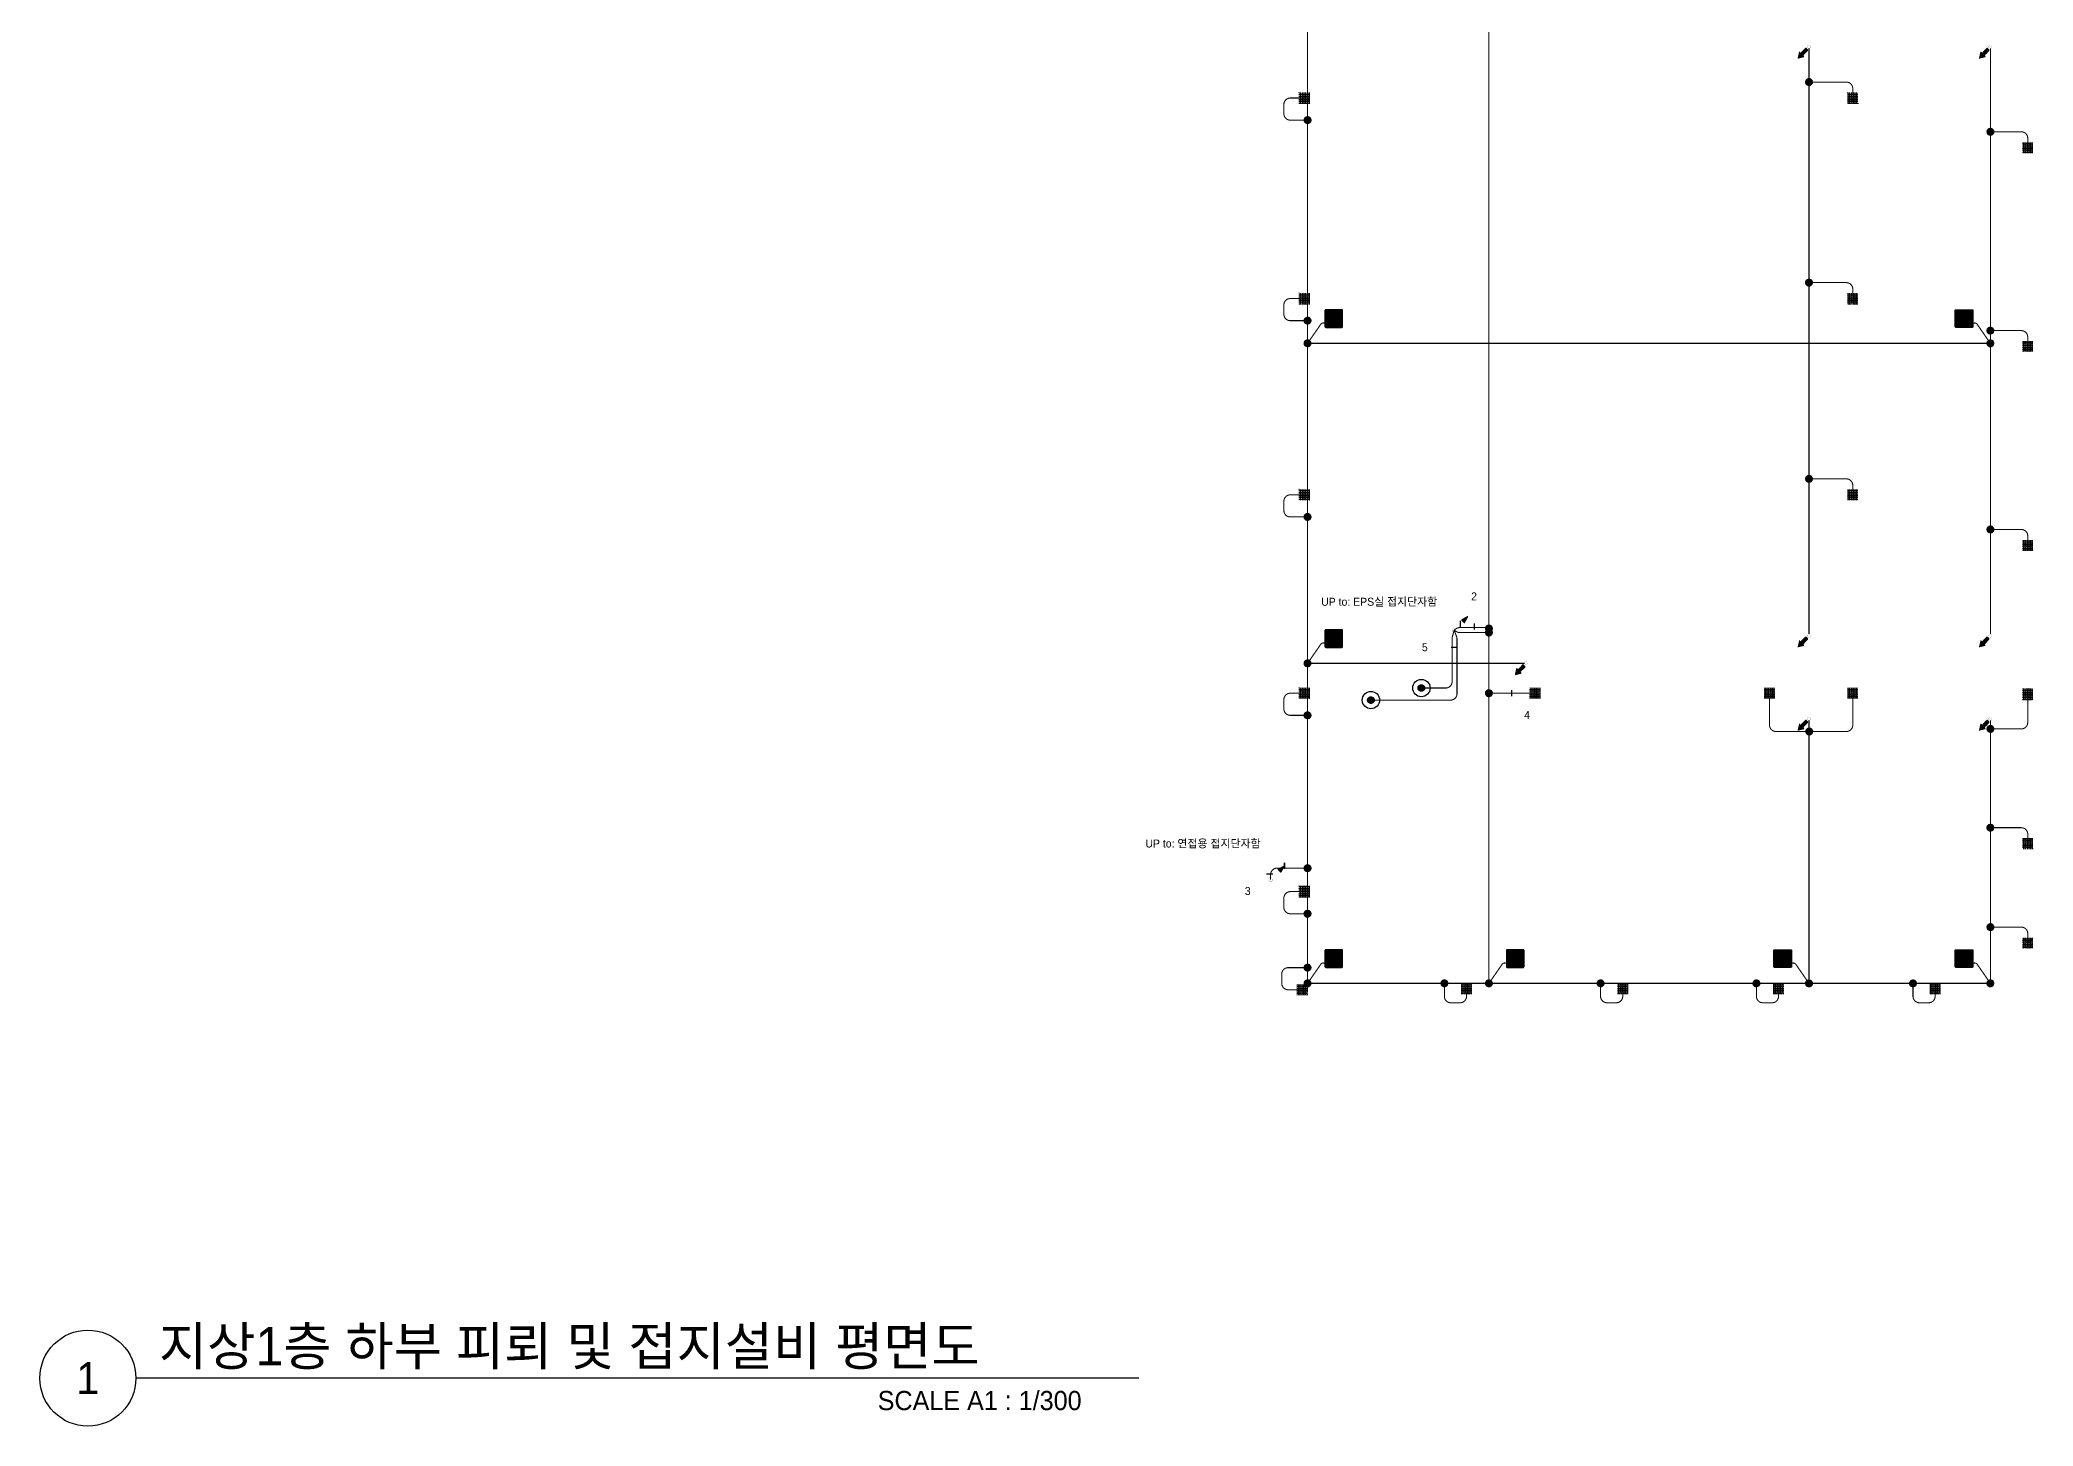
# Model space of a CAD drawing. Header units: millimetres. Extents: x 84495 to 502050, y -708375 to 1238700.
# Drawn here: x 86299 to 179707, y -525750 to -460769 of the extents above; entities that cross this region are included whole.
import ezdxf
from ezdxf.enums import TextEntityAlignment as Align

# ---------------------------------------------------------------- set-up
doc = ezdxf.new("R2010")
doc.units = ezdxf.units.MM
doc.header["$LTSCALE"] = 150
doc.set_wipeout_variables(frame=1)
for name, pattern in [('AM_ISO09W050', [22.5, 12, -1.5, 3, -1.5, 3, -1.5]), ('C2', [18.5, 13.5, -2, 1, -2]), ('HID', [2.3, 1.5, -0.8])]:
    doc.linetypes.add(name, pattern=pattern)
doc.layers.get('0').update_dxf_attribs({"lineweight": 0})
for name, color, linetype in [('------99 Grounding and Lightning', 3, 'Continuous'), ('------99 Grounding_Mesh', 6, 'Continuous'), ('-----09 E-WIRE-GV', 2, 'Continuous'), ('-----20 General Symbol', 3, 'Continuous'), ('-----29 Indicator', 1, 'Continuous'), ('-----30 Text', 2, 'Continuous'), ('-----41 Drawing Title', 2, 'Continuous')]:
    doc.layers.add(name, color=color, linetype=linetype)
doc.styles.add('ELEC', font='')
doc.styles.get('ELEC').set_extended_font_data('Dotum')

# ---------------------------------------------------------------- blocks, each defined once
blk = doc.blocks.new('STS 316 접지판')
blk.add_wipeout([(-254, -276), (-270, -270), (-276, -254), (-276, 254), (-270, 270), (-254, 276), (254, 276), (270, 270), (276, 254), (276, -254), (270, -270), (254, -276)])
h = blk.add_hatch(color=256)
h.dxf.hatch_style = 1
h.set_gradient(color1=(132, 132, 132), color2=(214, 214, 214), tint=1, name='SPHERICAL')
edge = h.paths.add_edge_path()
edge.add_line((-254, 276), (254, 276))
edge.add_arc((254, 254), 22.1, 0, 90, ccw=False)
edge.add_line((276, 254), (276, -254))
edge.add_arc((254, -254), 22.1, 270, 360, ccw=False)
edge.add_line((254, -276), (-254, -276))
edge.add_arc((-254, -254), 22.1, 180, 270, ccw=False)
edge.add_line((-276, -254), (-276, 254))
edge.add_arc((-254, 254), 22.1, 90, 180, ccw=False)
h.paths.add_polyline_path([(-169, 221), (169, 221, -0.668179), (173, 212), (-165, 212, -1.496606)], flags=16)
h.paths.add_polyline_path([(221, 169), (221, -169, -0.668179), (212, -173), (212, 165, -1.496606)], flags=16)
h.paths.add_polyline_path([(-173, -212), (165, -212, -1.496606), (169, -221), (-169, -221, -0.668179)], flags=16)
h.paths.add_polyline_path([(-221, 169, 0.022626), (-52, 0, 1.473564), (-43, 4, 0.045564)], flags=16)
h = blk.add_hatch(color=256)
h.set_gradient(color1=(255, 255, 255), tint=1, name='SPHERICAL')
edge = h.paths.add_edge_path()
edge.add_arc((-232, 232), 22.1, 0, 360)
edge = h.paths.add_edge_path()
edge.add_arc((-78, 249), 16.6, 0, 360)
edge = h.paths.add_edge_path()
edge.add_arc((78, 249), 16.6, 0, 360)
edge = h.paths.add_edge_path()
edge.add_arc((232, 232), 22.1, 0, 360)
edge = h.paths.add_edge_path()
edge.add_arc((249, -77), 16.6, 0, 360)
edge = h.paths.add_edge_path()
edge.add_arc((249, 77), 16.6, 0, 360)
edge = h.paths.add_edge_path()
edge.add_arc((-78, -249), 16.6, 0, 360)
edge = h.paths.add_edge_path()
edge.add_arc((78, -249), 16.6, 0, 360)
edge = h.paths.add_edge_path()
edge.add_arc((232, -232), 22.1, 0, 360)
edge = h.paths.add_edge_path()
edge.add_arc((-232, -232), 22.1, 0, 360)
edge = h.paths.add_edge_path()
edge.add_arc((-249, -77), 16.6, 0, 360)
edge = h.paths.add_edge_path()
edge.add_arc((-249, 77), 16.6, 0, 360)
edge = h.paths.add_edge_path()
edge.add_arc((0, 0), 22.1, 0, 360)
h = blk.add_hatch(color=256)
h.set_gradient(color1=(255, 255, 255), tint=1, name='SPHERICAL')
edge = h.paths.add_edge_path()
edge.add_arc((-249, -77), 16.6, 0, 360)
edge = h.paths.add_edge_path()
edge.add_arc((-249, 77), 16.6, 0, 360)
edge = h.paths.add_edge_path()
edge.add_arc((-232, 232), 22.1, 0, 360)
edge = h.paths.add_edge_path()
edge.add_arc((-78, 249), 16.6, 0, 360)
edge = h.paths.add_edge_path()
edge.add_arc((78, 249), 16.6, 0, 360)
edge = h.paths.add_edge_path()
edge.add_arc((0, 0), 22.1, 0, 360)
edge = h.paths.add_edge_path()
edge.add_arc((232, 232), 22.1, 0, 360)
h = blk.add_hatch(color=256)
h.set_gradient(color1=(132, 132, 132), one_color=1, tint=1, name='SPHERICAL')
edge = h.paths.add_edge_path()
edge.add_arc((0, 0), 22.1, 0, 360)
for points in [[(-254, 276), (254, 276, -0.414214), (276, 254), (276, -254, -0.414214), (254, -276), (-254, -276, -0.414214), (-276, -254), (-276, 254, -0.414214), (-254, 276, 0.033225)], [(-221, -169), (-221, 169, -0.668179), (-212, 173), (-43, 4, -0.414214), (-43, -4), (-212, -173, -0.668179), (-221, -169, -0.016281)], [(-169, 221), (169, 221, -0.668179), (173, 212), (4, 43, -0.414214), (-4, 43), (-173, 212, -0.668179), (-169, 221, -0.016281)], [(221, -169), (221, 169, 0.668179), (212, 173), (43, 4, 0.414214), (43, -4), (212, -173, 0.668179), (221, -169, 0.016281)], [(-169, -221), (169, -221, 0.668179), (173, -212), (4, -43, 0.414214), (-4, -43), (-173, -212, 0.668179), (-169, -221, 0.016281)]]:
    blk.add_lwpolyline(points, format="xyb")
for centre, radius in [((-249, 77), 16.6), ((-232, 232), 22.1), ((-78, 249), 16.6), ((0, 0), 22.1), ((78, 249), 16.6), ((232, 232), 22.1), ((249, 77), 16.6), ((-249, -77), 16.6), ((-232, -232), 22.1), ((-78, -249), 16.6), ((78, -249), 16.6), ((232, -232), 22.1), ((249, -77), 16.6)]:
    blk.add_circle(centre, radius)
blk = doc.blocks.new('접속점 (본딩)')
h = blk.add_hatch(color=256)
h.dxf.hatch_style = 1
h.paths.add_polyline_path([(125, 0, 1), (-125, 0, 1)])
at = {"const_width": 2}
for points in [[(125, 0, 1), (-125, 0)], [(125, 0, -1), (-125, 0)]]:
    blk.add_lwpolyline(points, format="xyb", dxfattribs=at)
blk = doc.blocks.new('A$Ccb354d3c')
at = {"layer": '------99 Grounding_Mesh', "xscale": 1.5, "yscale": 1.5, "zscale": 1.5}
for name, p in [('접속점 (본딩)', (0, 0)), ('STS 316 접지판', (1232, -1164))]:
    blk.add_blockref(name, p, dxfattribs=at)
at = {"layer": '------99 Grounding_Mesh', "linetype": 'AM_ISO09W050', "ltscale": 0.12, "const_width": 50}
blk.add_lwpolyline([(619, -893), (0, 0)], dxfattribs=at)
blk.add_lwpolyline([(619, -893, 0.714131), (884, -816)], format="xyb", dxfattribs=at)
blk = doc.blocks.new('입상입하2')
h = blk.add_hatch()
h.set_pattern_fill('ANSI31', color=256, scale=100, angle=135)
h.set_pattern_definition([(180, (0, 0), (-2e-14, -12.5), [])])
h.paths.add_polyline_path([(326, 242), (377, 192), (433, 433), (192, 377), (242, 326), (39, 124), (124, 39)])
at = {"const_width": 3.93}
blk.add_lwpolyline([(0, 61, -1), (0, -61, -1), (0, 61)], format="xyb", dxfattribs=at)
blk.add_lwpolyline([(377, 192), (326, 242), (124, 39), (39, 124), (242, 326), (192, 377), (433, 433)], close=True, dxfattribs=at)
blk = doc.blocks.new('구조체접속')
h = blk.add_hatch()
h.set_pattern_fill('ANGLE', color=1, scale=200)
h.set_pattern_definition([(0, (0, 0), (0, 55), [40, -15]), (90, (0, 0), (-55, 3e-15), [40, -15])])
h.paths.add_polyline_path([(168, 168), (-168, 168), (-168, -168), (168, -168)])
at = {"color": 1}
for p, q in [((166, 168), (168, 166)), ((-168, -166), (-166, -168))]:
    blk.add_line(p, q, dxfattribs=at)
at = {"color": 1, "const_width": 2}
blk.add_lwpolyline([(168, 168), (-168, 168), (-168, -168), (168, -168)], close=True, dxfattribs=at)
blk = doc.blocks.new('접지봉')
at = {"linetype": 'HID', "ltscale": 200}
h = blk.add_hatch(color=256, dxfattribs=at)
h.dxf.hatch_style = 1
edge = h.paths.add_edge_path()
edge.add_arc((0, 0), 102, 0, 360)
blk.add_circle((0, 0), 271)
blk.add_circle((0, 0), 102, dxfattribs=at)
blk = doc.blocks.new('입상입하1')
h = blk.add_hatch()
h.set_pattern_fill('ANSI31', color=256, scale=50, angle=135)
h.set_pattern_definition([(180, (845993.8846, 610394.13), (-1e-14, -6.25), [])])
h.paths.add_polyline_path([(432, 432), (321, 228), (229, 321)])
at = {"const_width": 3.93}
blk.add_lwpolyline([(0, 61, -1), (0, -61, -1), (0, 61)], format="xyb", dxfattribs=at)
for points in [[(43, 43), (275, 275)], [(434, 433), (322, 227), (229, 321), (434, 433)]]:
    blk.add_lwpolyline(points, dxfattribs=at)

msp = doc.modelspace()

# ---------------------------------------------------------------- linework, layer by layer
at = {"layer": '------99 Grounding_Mesh', "linetype": 'AM_ISO09W050', "const_width": 50, "elevation": 0}
for points in [[(154204, -401889), (154204, -504995)], [(145704, -459995), (145704, -504995)], [(169204, -461169), (169204, -488621)], [(177704, -461169), (177704, -488621)], [(145705, -474995), (177704, -474995)], [(169204, -492669), (169204, -504995)], [(177704, -492669), (177704, -504995)], [(145705, -504995), (177704, -504995)]]:
    msp.add_lwpolyline(points, dxfattribs=at)
at = {"layer": '------99 Grounding_Mesh', "const_width": 50, "elevation": 0}
msp.add_lwpolyline([(145705, -489995), (155880, -489995)], dxfattribs=at)
at = {"layer": '-----09 E-WIRE-GV', "color": 4, "linetype": 'C2', "ltscale": 0.1, "const_width": 50}
for points in [[(171254, -463243), (171254, -463048, 0.414214), (170954, -462748), (169204, -462748)], [(145302, -463495), (144896, -463495, 0.414214), (144596, -463795), (144596, -464232, 0.414214), (144896, -464532), (145704, -464532)], [(179454, -465573), (179454, -465378, 0.414214), (179154, -465078), (177704, -465078)], [(171254, -472643), (171254, -472448, 0.414214), (170954, -472148), (169204, -472148)], [(171254, -481843), (171254, -481648, 0.414214), (170954, -481348), (169204, -481348)], [(145302, -482095), (144896, -482095, 0.414214), (144596, -482395), (144596, -482832, 0.414214), (144896, -483132), (145704, -483132)], [(179454, -484213), (179454, -484018, 0.414214), (179154, -483718), (177704, -483718)], [(145302, -491395), (144896, -491395, 0.414214), (144596, -491695), (144596, -492132, 0.414214), (144896, -492432), (145704, -492432)], [(167354, -491647), (167354, -492889, 0.414214), (167654, -493189), (169204, -493189)], [(171254, -491647), (171254, -492889, -0.414214), (170954, -493189), (169204, -493189)], [(179454, -498193), (179454, -497998, 0.414214), (179154, -497698), (177704, -497698)], [(145302, -500695), (144896, -500695, 0.414214), (144596, -500995), (144596, -501432, 0.414214), (144896, -501732), (145704, -501732)], [(179454, -502853), (179454, -502658, 0.414214), (179154, -502358), (177704, -502358)]]:
    msp.add_lwpolyline(points, format="xyb", dxfattribs=at)
at = {"layer": '-----09 E-WIRE-GV', "color": 2, "linetype": 'C2', "ltscale": 0.3, "const_width": 50}
for points in [[(148674, -491718), (152408, -491718, 0.414214), (152708, -491418), (152708, -488849, 0.089446), (152689, -488744), (152574, -488435)], [(151038, -491151), (152180, -491151, 0.414214), (152480, -490851), (152480, -488834, -0.063965), (152489, -488758), (152574, -488435)]]:
    msp.add_lwpolyline(points, format="xyb", dxfattribs=at)
at = {"layer": '-----09 E-WIRE-GV', "color": 1, "linetype": 'C2', "ltscale": 0.3, "const_width": 50}
for points in [[(154204, -488314), (152845, -488314, 0.149514), (152678, -488365), (152574, -488435)], [(154204, -488552), (152843, -488552, -0.145246), (152679, -488504), (152574, -488435)]]:
    msp.add_lwpolyline(points, format="xyb", dxfattribs=at)
at = {"layer": '-----09 E-WIRE-GV', "color": 4, "linetype": 'C2', "ltscale": 0.1, "const_width": 50}
msp.add_lwpolyline([(156102, -491395), (154204, -491395)], dxfattribs=at)
at = {"layer": '-----09 E-WIRE-GV', "color": 4, "linetype": 'C2', "ltscale": 0.1, "const_width": 50, "elevation": 0}
for points in [[(179454, -491702), (179454, -492768, -0.414214), (179154, -493068), (177704, -493068)], [(153154, -505497), (153154, -505604, -0.414214), (152854, -505904), (152417, -505904, -0.414214), (152117, -505604), (152117, -504995)], [(160474, -505497), (160474, -505604, -0.414214), (160174, -505904), (159737, -505904, -0.414214), (159437, -505604), (159437, -504995)], [(175114, -505497), (175114, -505604, -0.414214), (174814, -505904), (174377, -505904, -0.414214), (174077, -505604), (174077, -504995)]]:
    msp.add_lwpolyline(points, format="xyb", dxfattribs=at)
at = {"layer": '-----09 E-WIRE-GV', "color": 3, "linetype": 'C2', "ltscale": 0.3, "const_width": 50}
msp.add_lwpolyline([(143974, -500130), (143974, -499896, -0.414214), (144274, -499596), (145704, -499596)], format="xyb", dxfattribs=at)
at = {"layer": '-----29 Indicator'}
msp.add_lwpolyline([(144240, -498467, 0, 0, 0), (144624, -498467, 0, 0, 0), (144624, -499330, 64.2, 64.2, 0), (144624, -499631, 0, 0, 0)], format="xyseb", dxfattribs=at)
at = {"layer": '-----41 Drawing Title', "color": 7}
msp.add_line((137801, -523500), (90799, -523500), dxfattribs=at)
msp.add_circle((88549, -523500), 2250, dxfattribs=at)

# ---------------------------------------------------------------- block references
at = {"layer": '------99 Grounding and Lightning', "yscale": 1.5, "zscale": 1.5}
for name, p, xscale, rotation in [('구조체접속', (145554, -463495), 1.5, 269.9999999999999), ('접속점 (본딩)', (169204, -462748), -1.5, 180), ('구조체접속', (171254, -463495), 1.5, 269.9999999999999), ('접속점 (본딩)', (145704, -464532), -1.5, 270), ('접속점 (본딩)', (177704, -465078), -1.5, 180), ('구조체접속', (179454, -465825), 1.5, 89.99999999999999), ('접속점 (본딩)', (169204, -472148), -1.5, 180), ('구조체접속', (171254, -472895), 1.5, 269.9999999999999), ('구조체접속', (179454, -475145), 1.5, 89.99999999999999), ('구조체접속', (145554, -482095), 1.5, 269.9999999999999), ('접속점 (본딩)', (169204, -481348), -1.5, 180), ('구조체접속', (171254, -482095), 1.5, 269.9999999999999), ('접속점 (본딩)', (145704, -483132), -1.5, 270), ('접속점 (본딩)', (177704, -483718), -1.5, 180), ('구조체접속', (179454, -484465), 1.5, 89.99999999999999), ('접속점 (본딩)', (154204, -488364), -1.5, 270), ('접속점 (본딩)', (154204, -488552), -1.5, 270), ('구조체접속', (145554, -491395), 1.5, 269.9999999999999), ('접지봉', (148674, -491718), 1.5, 90), ('접지봉', (151038, -491151), 1.5, 90), ('접속점 (본딩)', (154204, -491395), -1.5, 270), ('구조체접속', (156354, -491395), 1.5, 269.9999999999999), ('구조체접속', (167354, -491395), 1.5, 269.9999999999999), ('구조체접속', (171254, -491395), 1.5, 269.9999999999999), ('구조체접속', (179454, -491455), 1.5, 89.99999999999999), ('접속점 (본딩)', (145704, -492432), -1.5, 270), ('접속점 (본딩)', (169213, -493189), -1.5, 180), ('접속점 (본딩)', (177704, -493068), -1.5, 180), ('접속점 (본딩)', (177704, -497698), -1.5, 180), ('구조체접속', (179454, -498445), 1.5, 89.99999999999999), ('접속점 (본딩)', (145704, -499596), -1.5, 270), ('구조체접속', (145554, -500695), 1.5, 269.9999999999999), ('접속점 (본딩)', (145704, -501732), -1.5, 270), ('접속점 (본딩)', (177704, -502358), -1.5, 180), ('구조체접속', (179454, -503105), 1.5, 89.99999999999999)]:
    msp.add_blockref(name, p, dxfattribs=dict(at, xscale=xscale, rotation=rotation))
at = {"layer": '------99 Grounding and Lightning', "xscale": 1.5, "yscale": 1.5, "zscale": 1.5}
for name, p in [('접속점 (본딩)', (152117, -504995)), ('구조체접속', (153154, -505245)), ('접속점 (본딩)', (159437, -504995)), ('구조체접속', (160474, -505245)), ('접속점 (본딩)', (166740, -504995)), ('접속점 (본딩)', (174077, -504995)), ('구조체접속', (175114, -505245))]:
    msp.add_blockref(name, p, dxfattribs=at)
at = {"layer": '-----20 General Symbol', "xscale": 1.2, "yscale": 1.2, "zscale": 1.2, "rotation": 180}
for p in [(169204, -461095), (177704, -461095), (169204, -488695), (177704, -488695), (155954, -489995), (169204, -492595), (177704, -492595)]:
    msp.add_blockref('입상입하2', p, dxfattribs=at)
at = {"layer": '-----20 General Symbol', "xscale": 1.5, "yscale": 1.5, "zscale": 1.5}
for p in [(152574, -488435), (143974, -500130)]:
    msp.add_blockref('입상입하1', p, dxfattribs=at)

# ---------------------------------------------------------------- texts
at = {"layer": '-----41 Drawing Title', "color": 2, "style": 'ELEC'}
msp.add_text('지상1층 하부 피뢰 및 접지설비 평면도', height=1800, dxfattribs=at).set_placement((91879, -522900))
at = {"layer": '-----41 Drawing Title', "color": 7, "style": 'ELEC'}
msp.add_text('1', height=1500, dxfattribs=at).set_placement((88549, -523500), align=Align.MIDDLE)
at = {"layer": '-----41 Drawing Title', "style": 'ELEC'}
msp.add_text('SCALE A1 : 1/300', height=900, dxfattribs=at).set_placement((135117, -525000), align=Align.RIGHT)

# ---------------------------------------------------------------- wipeouts: each hides what was drawn before it
msp.add_wipeout([(142563, -500865), (142563, -500460), (142915, -500257), (143266, -500460), (143266, -500865), (142915, -501068)]).dxf.layer = '-----29 Indicator'

# ---------------------------------------------------------------- next in the draw order: linework, layer by layer
at = {"layer": '-----29 Indicator', "elevation": 0}
msp.add_lwpolyline([(142915, -500257, 0, 0, 0), (142915, -499873, 0, 0, 0), (143778, -499873, 64.2, 64.2, 0), (144078, -499873, 0, 0, 0)], format="xyseb", dxfattribs=at)

# ---------------------------------------------------------------- next in the draw order: block references
at = {"layer": '-----09 E-WIRE-GV', "xscale": -1, "rotation": 180}
for p in [(145704, -474995), (145704, -489995), (145704, -504995), (154204, -504995)]:
    msp.add_blockref('A$Ccb354d3c', p, dxfattribs=at)
at = {"layer": '-----09 E-WIRE-GV', "rotation": 180}
for p in [(177704, -474995), (169204, -504995), (177704, -504995)]:
    msp.add_blockref('A$Ccb354d3c', p, dxfattribs=at)

# ---------------------------------------------------------------- next in the draw order: texts
at = {"layer": '-----30 Text', "style": 'ELEC'}
msp.add_text('3', height=375, dxfattribs=at).set_placement((142764, -500666), align=Align.MIDDLE_LEFT)

# ---------------------------------------------------------------- next in the draw order: wipeouts: each hides what was drawn before it
for points in [[(153171, -487056), (153171, -486650), (153522, -486448), (153873, -486650), (153873, -487056), (153522, -487259)], [(150862, -489441), (150862, -489035), (151213, -488832), (151564, -489035), (151564, -489441), (151213, -489644)], [(155656, -492611), (155656, -492205), (156007, -492002), (156359, -492205), (156359, -492611), (156007, -492814)], [(138044, -498092), (144240, -498092), (144240, -498842), (138044, -498842)]]:
    msp.add_wipeout(points).dxf.layer = '-----29 Indicator'

# ---------------------------------------------------------------- next in the draw order: linework, layer by layer
at = {"layer": '-----09 E-WIRE-GV', "color": 4, "linetype": 'C2', "ltscale": 0.1, "const_width": 50}
for points in [[(145302, -472895), (144896, -472895, 0.414214), (144596, -473195), (144596, -473632, 0.414214), (144896, -473932), (145704, -473932)], [(179454, -474893), (179454, -474698, 0.414214), (179154, -474398), (177704, -474398)], [(145202, -505295), (144796, -505295, -0.414214), (144496, -504995), (144496, -504558, -0.414214), (144796, -504258), (145704, -504258)]]:
    msp.add_lwpolyline(points, format="xyb", dxfattribs=at)
at = {"layer": '-----09 E-WIRE-GV', "color": 4, "linetype": 'C2', "ltscale": 0.1, "const_width": 50, "elevation": 0}
msp.add_lwpolyline([(167777, -505497), (167777, -505604, -0.414214), (167477, -505904), (167040, -505904, -0.414214), (166740, -505604), (166740, -504995)], format="xyb", dxfattribs=at)
at = {"layer": '-----29 Indicator'}
for points in [[(152476, -487134, 0, 0, 0), (152861, -487134, 0, 0, 0), (152861, -487998, 64.2, 64.2, 0), (152861, -488298, 0, 0, 0)], [(153522, -487259, 0, 0, 0), (153522, -488122, 64.2, 64.2, 0), (153522, -488423, 0, 0, 0)], [(155656, -492408, 0, 0, 0), (155272, -492408, 0, 0, 0), (155272, -491545, 64.2, 64.2, 0), (155272, -491244, 0, 0, 0)]]:
    msp.add_lwpolyline(points, format="xyseb", dxfattribs=at)
at = {"layer": '-----29 Indicator', "elevation": 0}
msp.add_lwpolyline([(151564, -489238, 0, 0, 0), (152427, -489238, 64.2, 64.2, 0), (152728, -489238, 0, 0, 0)], format="xyseb", dxfattribs=at)

# ---------------------------------------------------------------- next in the draw order: block references
at = {"layer": '------99 Grounding and Lightning', "yscale": 1.5, "zscale": 1.5}
for name, p, xscale, rotation in [('구조체접속', (145554, -472895), 1.5, 269.9999999999999), ('접속점 (본딩)', (145704, -473932), -1.5, 270), ('접속점 (본딩)', (177704, -474398), -1.5, 180), ('접속점 (본딩)', (145704, -504258), 1.5, 270)]:
    msp.add_blockref(name, p, dxfattribs=dict(at, xscale=xscale, rotation=rotation))
at = {"layer": '------99 Grounding and Lightning', "xscale": 1.5, "yscale": 1.5, "zscale": 1.5}
for p in [(145454, -505295), (167777, -505245)]:
    msp.add_blockref('구조체접속', p, dxfattribs=at)

# ---------------------------------------------------------------- next in the draw order: texts
at = {"layer": '-----30 Text', "style": 'ELEC'}
for s, p in [('2', (153371, -486856)), ('5', (151062, -489241)), ('4', (155856, -492411)), ('UP to: 연접용 접지단자함', (138106, -498439))]:
    msp.add_text(s, height=375, dxfattribs=at).set_placement(p, align=Align.MIDDLE_LEFT)

# ---------------------------------------------------------------- next in the draw order: wipeouts: each hides what was drawn before it
msp.add_wipeout([(146281, -486759), (152476, -486759), (152476, -487509), (146281, -487509)]).dxf.layer = '-----29 Indicator'

# ---------------------------------------------------------------- next in the draw order: texts
msp.add_text('UP to: EPS실 접지단자함', height=375, dxfattribs=at).set_placement((146343, -487107), align=Align.MIDDLE_LEFT)

doc.saveas('drawing.dxf')
